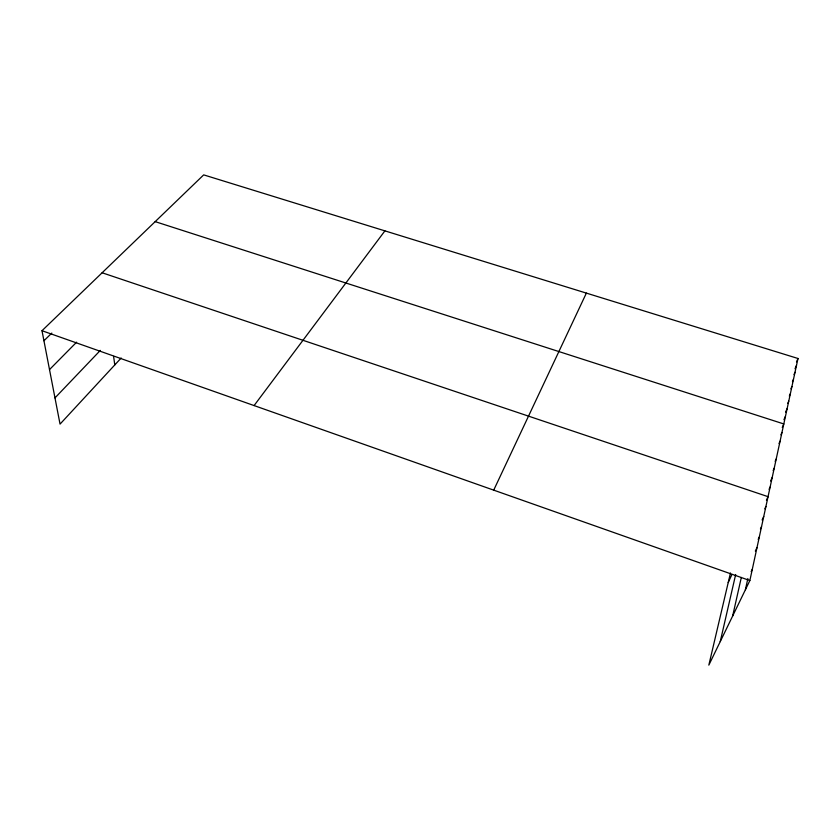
<?xml version="1.0" encoding="UTF-8"?>
<svg xmlns="http://www.w3.org/2000/svg" width="840" height="840" viewBox="0 0 840 840"><rect width="100%" height="100%" fill="white"/><g stroke="black" fill="none" stroke-linecap="round" stroke-linejoin="round"><path stroke-width="1.26" d="M730.464 572.975L708.834 665.123L749.857 580.545L798 358.491L203.69 174.878L42 330.719L60.039 424.116L121.18 358.019M745.395 589.732L747.841 578.571M732.659 615.982L741.321 577.448M720.248 641.582L735.672 574.508M796.499 361.925L798 358.491M795.008 368.792L796.509 365.348M794 374.598L795.008 372.298M792.466 381.665L793.475 379.355M790.913 388.826L791.921 386.516M789.327 396.092L790.346 393.781M787.721 403.463L788.75 401.153M785.578 412.115L787.122 408.639M783.93 419.706L785.474 416.241M782.25 427.423L783.804 423.948L155.179 221.634M780.906 434.826L781.946 432.506M779.016 443.531L780.066 441.21M775.142 461.381L776.192 459.06M773.147 470.547L774.207 468.227M770.585 481.026L772.191 477.54M769.062 489.342L770.133 487.022M728.217 582.54L731.871 574.665M766.427 500.157L768.044 496.671L102.123 272.769M764.831 508.82L765.912 506.499M493.71 490.14L586.373 293.108M762.111 519.981L763.739 516.506M760.442 529L761.534 526.691M758.184 539.375L759.287 537.065M755.339 551.093L756.987 547.627M751.17 571.662L752.283 569.363M254.09 405.573L384.909 230.864M54.978 397.908L100.328 350.395M49.508 369.6L76.618 342.163M43.943 340.756L51.807 333.081M42 330.719L749.857 580.545M113.61 356.412L114.786 364.938"/></g></svg>
